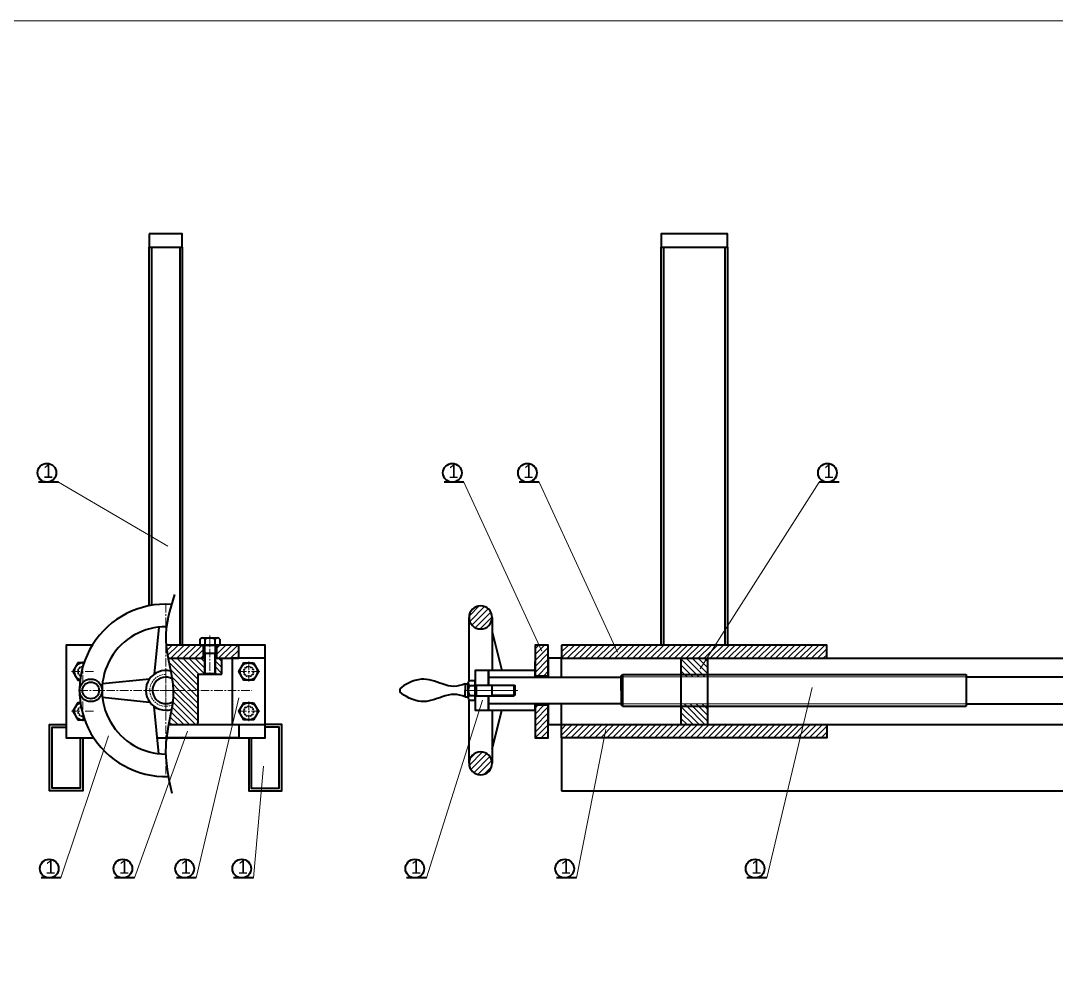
# Model space of a CAD drawing. Header units: millimetres. Extents: x -11382 to 23553, y -372 to 10786.
# Drawn here: x -3285 to -2504, y 5062 to 5775 of the extents above; entities that cross this region are included whole.
import ezdxf

# ---------------------------------------------------------------- set-up
doc = ezdxf.new("R2010")
doc.units = ezdxf.units.MM
doc.header["$LTSCALE"] = 0.2
doc.linetypes.add('CENTER', pattern=[50.8, 31.75, -6.35, 6.35, -6.35])
doc.linetypes.add('HIDDEN', pattern=[9.525, 6.35, -3.175])
for name, color, linetype, lineweight in [('đướng nét đứt', 4, 'HIDDEN', 20), ('đường bao thấy', 7, 'Continuous', 40), ('đường kích thước', 90, 'Continuous', 15), ('đường mặt cắt', 160, 'Continuous', 15), ('đường nét mảnh', 220, 'Continuous', 15), ('đường nét tâm', 137, 'CENTER', 15)]:
    doc.layers.add(name, color=color, linetype=linetype, lineweight=lineweight)
doc.styles.add('nhat3.5', font='arial.ttf', dxfattribs={"height": 3.5})
pattern_1 = [(45, (-1745.773, 1029.0223), (-2.245064, 2.245064), [])]
pattern_2 = [(135, (-1745.773, 1029.0223), (-2.245064, -2.245064), [])]
pattern_3 = [(135, (-980.2092, 1029.0223), (-2.245064, -2.245064), [])]

msp = doc.modelspace()

# ---------------------------------------------------------------- hatches: boundary and pattern name
at = {"layer": 'đường mặt cắt'}
h = msp.add_hatch(dxfattribs=at)
h.set_pattern_fill('ANSI31', color=256, style=0)
h.set_pattern_definition([(45, (-1745.773, 1009.0223), (-2.245064, 2.245064), [])])
h.paths.add_polyline_path([(-2929.32, 5325.442, 1), (-2946.731, 5325.442, 1)])
h = msp.add_hatch(dxfattribs=at)
h.set_pattern_fill('ANSI31', color=256, style=0)
h.set_pattern_definition([(45, (-980.2092, 1029.0223), (-2.245064, 2.245064), [])])
h.paths.add_polyline_path([(-3147.038, 5294.642), (-3147.038, 5304.642), (-3175.07, 5304.642), (-3175.066, 5304.603), (-3175.063, 5304.564), (-3175.059, 5304.525), (-3175.055, 5304.486), (-3175.051, 5304.447), (-3175.048, 5304.408), (-3175.044, 5304.369), (-3175.04, 5304.33), (-3175.036, 5304.291), (-3175.032, 5304.252), (-3175.028, 5304.213), (-3175.024, 5304.174), (-3175.02, 5304.135), (-3175.016, 5304.096), (-3175.012, 5304.057), (-3175.008, 5304.018), (-3175.004, 5303.979), (-3175, 5303.94), (-3174.996, 5303.901), (-3174.992, 5303.862), (-3174.988, 5303.823), (-3174.984, 5303.784), (-3174.98, 5303.745), (-3174.975, 5303.706), (-3174.971, 5303.667), (-3174.967, 5303.628), (-3174.963, 5303.589), (-3174.958, 5303.55), (-3174.954, 5303.511), (-3174.95, 5303.472), (-3174.945, 5303.433), (-3174.941, 5303.394), (-3174.936, 5303.355), (-3174.932, 5303.316), (-3174.928, 5303.277), (-3174.923, 5303.238), (-3174.919, 5303.198), (-3174.914, 5303.159), (-3174.91, 5303.12), (-3174.905, 5303.081), (-3174.901, 5303.042), (-3174.896, 5303.003), (-3174.891, 5302.964), (-3174.887, 5302.925), (-3174.882, 5302.886), (-3174.877, 5302.847), (-3174.873, 5302.808), (-3174.868, 5302.769), (-3174.863, 5302.73), (-3174.859, 5302.691), (-3174.854, 5302.652), (-3174.849, 5302.613), (-3174.844, 5302.574), (-3174.839, 5302.535), (-3174.835, 5302.496), (-3174.83, 5302.457), (-3174.825, 5302.418), (-3174.82, 5302.379), (-3174.815, 5302.34), (-3174.81, 5302.301), (-3174.805, 5302.262), (-3174.8, 5302.223), (-3174.795, 5302.184), (-3174.79, 5302.145), (-3174.785, 5302.105), (-3174.78, 5302.066), (-3174.775, 5302.027), (-3174.77, 5301.988), (-3174.765, 5301.949), (-3174.76, 5301.91), (-3174.754, 5301.871), (-3174.749, 5301.832), (-3174.744, 5301.793), (-3174.739, 5301.754), (-3174.734, 5301.715), (-3174.728, 5301.676), (-3174.723, 5301.637), (-3174.718, 5301.598), (-3174.712, 5301.559), (-3174.707, 5301.52), (-3174.702, 5301.481), (-3174.696, 5301.442), (-3174.691, 5301.403), (-3174.686, 5301.364), (-3174.68, 5301.325), (-3174.675, 5301.286), (-3174.669, 5301.247), (-3174.664, 5301.207), (-3174.658, 5301.168), (-3174.653, 5301.129), (-3174.647, 5301.09), (-3174.642, 5301.051), (-3174.636, 5301.012), (-3174.631, 5300.973), (-3174.625, 5300.934), (-3174.62, 5300.895), (-3174.614, 5300.856), (-3174.608, 5300.817), (-3174.603, 5300.778), (-3174.597, 5300.739), (-3174.591, 5300.7), (-3174.586, 5300.661), (-3174.58, 5300.622), (-3174.574, 5300.583), (-3174.568, 5300.544), (-3174.563, 5300.505), (-3174.557, 5300.465), (-3174.551, 5300.426), (-3174.545, 5300.387), (-3174.539, 5300.348), (-3174.533, 5300.309), (-3174.528, 5300.27), (-3174.522, 5300.231), (-3174.516, 5300.192), (-3174.51, 5300.153), (-3174.504, 5300.114), (-3174.498, 5300.075), (-3174.492, 5300.036), (-3174.486, 5299.997), (-3174.48, 5299.958), (-3174.474, 5299.919), (-3174.468, 5299.88), (-3174.462, 5299.84), (-3174.456, 5299.801), (-3174.45, 5299.762), (-3174.444, 5299.723), (-3174.438, 5299.684), (-3174.431, 5299.645), (-3174.425, 5299.606), (-3174.419, 5299.567), (-3174.413, 5299.528), (-3174.407, 5299.489), (-3174.4, 5299.45), (-3174.394, 5299.411), (-3174.388, 5299.372), (-3174.382, 5299.333), (-3174.376, 5299.294), (-3174.369, 5299.255), (-3174.363, 5299.215), (-3174.357, 5299.176), (-3174.35, 5299.137), (-3174.344, 5299.098), (-3174.338, 5299.059), (-3174.331, 5299.02), (-3174.325, 5298.981), (-3174.318, 5298.942), (-3174.312, 5298.903), (-3174.306, 5298.864), (-3174.299, 5298.825), (-3174.293, 5298.786), (-3174.286, 5298.747), (-3174.28, 5298.708), (-3174.273, 5298.668), (-3174.267, 5298.629), (-3174.26, 5298.59), (-3174.254, 5298.551), (-3174.247, 5298.512), (-3174.241, 5298.473), (-3174.234, 5298.434), (-3174.227, 5298.395), (-3174.221, 5298.356), (-3174.214, 5298.317), (-3174.208, 5298.278), (-3174.201, 5298.239), (-3174.194, 5298.2), (-3174.188, 5298.161), (-3174.181, 5298.121), (-3174.174, 5298.082), (-3174.167, 5298.043), (-3174.161, 5298.004), (-3174.154, 5297.965), (-3174.147, 5297.926), (-3174.141, 5297.887), (-3174.134, 5297.848), (-3174.127, 5297.809), (-3174.12, 5297.77), (-3174.113, 5297.731), (-3174.107, 5297.692), (-3174.1, 5297.652), (-3174.093, 5297.613), (-3174.086, 5297.574), (-3174.079, 5297.535), (-3174.072, 5297.496), (-3174.065, 5297.457), (-3174.058, 5297.418), (-3174.051, 5297.379), (-3174.045, 5297.34), (-3174.038, 5297.301), (-3174.031, 5297.262), (-3174.024, 5297.223), (-3174.017, 5297.183), (-3174.01, 5297.144), (-3174.003, 5297.105), (-3173.996, 5297.066), (-3173.989, 5297.027), (-3173.982, 5296.988), (-3173.975, 5296.949), (-3173.967, 5296.91), (-3173.96, 5296.871), (-3173.953, 5296.832), (-3173.946, 5296.793), (-3173.939, 5296.754), (-3173.932, 5296.714), (-3173.925, 5296.675), (-3173.918, 5296.636), (-3173.911, 5296.597), (-3173.903, 5296.558), (-3173.896, 5296.519), (-3173.889, 5296.48), (-3173.882, 5296.441), (-3173.875, 5296.402), (-3173.867, 5296.363), (-3173.86, 5296.324), (-3173.853, 5296.284), (-3173.846, 5296.245), (-3173.839, 5296.206), (-3173.831, 5296.167), (-3173.824, 5296.128), (-3173.817, 5296.089), (-3173.809, 5296.05), (-3173.802, 5296.011), (-3173.795, 5295.972), (-3173.787, 5295.933), (-3173.78, 5295.894), (-3173.773, 5295.854), (-3173.765, 5295.815), (-3173.758, 5295.776), (-3173.751, 5295.737), (-3173.743, 5295.698), (-3173.736, 5295.659), (-3173.729, 5295.62), (-3173.721, 5295.581), (-3173.714, 5295.542), (-3173.706, 5295.503), (-3173.699, 5295.463), (-3173.691, 5295.424), (-3173.684, 5295.385), (-3173.676, 5295.346), (-3173.669, 5295.307), (-3173.662, 5295.268), (-3173.654, 5295.229), (-3173.647, 5295.19), (-3173.639, 5295.151), (-3173.632, 5295.112), (-3173.624, 5295.072), (-3173.616, 5295.033), (-3173.609, 5294.994), (-3173.601, 5294.955), (-3173.594, 5294.916), (-3173.586, 5294.877), (-3173.579, 5294.838), (-3173.571, 5294.799), (-3173.564, 5294.76), (-3173.556, 5294.721), (-3173.548, 5294.681), (-3173.541, 5294.642)])
h.paths.add_polyline_path([(-3137.038, 5304.642), (-3137.038, 5294.642), (-3120.313, 5294.642), (-3120.313, 5304.642)])
h = msp.add_hatch(dxfattribs=at)
h.set_pattern_fill('ANSI31', color=256, style=0)
h.set_pattern_definition(pattern_1)
h.paths.add_polyline_path([(-2887.003, 5294.642), (-2887.003, 5304.642), (-2897.003, 5304.642), (-2897.003, 5281.442), (-2887.003, 5281.442)])
h = msp.add_hatch(dxfattribs=at)
h.set_pattern_fill('ANSI31', color=256, style=0)
h.set_pattern_definition(pattern_1)
h.paths.add_polyline_path([(-2877.003, 5304.642), (-2877.003, 5294.642), (-2677.003, 5294.642), (-2677.003, 5304.642)])
h = msp.add_hatch(dxfattribs=at)
h.set_pattern_fill('ANSI31', color=256, angle=90, style=0)
h.set_pattern_definition(pattern_3)
h.paths.add_polyline_path([(-3145.438, 5282.542), (-3145.438, 5292.642), (-3146.038, 5292.642), (-3146.038, 5294.642), (-3173.541, 5294.642), (-3173.533, 5294.605), (-3173.526, 5294.567), (-3173.519, 5294.529), (-3173.511, 5294.491), (-3173.504, 5294.454), (-3173.496, 5294.416), (-3173.489, 5294.378), (-3173.482, 5294.34), (-3173.474, 5294.302), (-3173.467, 5294.265), (-3173.459, 5294.227), (-3173.452, 5294.189), (-3173.445, 5294.151), (-3173.437, 5294.114), (-3173.43, 5294.076), (-3173.422, 5294.038), (-3173.415, 5294), (-3173.407, 5293.963), (-3173.4, 5293.925), (-3173.392, 5293.887), (-3173.385, 5293.849), (-3173.377, 5293.812), (-3173.37, 5293.774), (-3173.362, 5293.736), (-3173.355, 5293.698), (-3173.347, 5293.661), (-3173.34, 5293.623), (-3173.332, 5293.585), (-3173.325, 5293.547), (-3173.317, 5293.509), (-3173.31, 5293.472), (-3173.302, 5293.434), (-3173.294, 5293.396), (-3173.287, 5293.358), (-3173.279, 5293.321), (-3173.272, 5293.283), (-3173.264, 5293.245), (-3173.257, 5293.207), (-3173.249, 5293.17), (-3173.241, 5293.132), (-3173.234, 5293.094), (-3173.226, 5293.056), (-3173.219, 5293.018), (-3173.211, 5292.981), (-3173.203, 5292.943), (-3173.196, 5292.905), (-3173.188, 5292.867), (-3173.18, 5292.83), (-3173.173, 5292.792), (-3173.165, 5292.754), (-3173.158, 5292.716), (-3173.15, 5292.679), (-3173.142, 5292.641), (-3173.135, 5292.603), (-3173.127, 5292.565), (-3173.119, 5292.527), (-3173.112, 5292.49), (-3173.104, 5292.452), (-3173.096, 5292.414), (-3173.088, 5292.376), (-3173.081, 5292.339), (-3173.073, 5292.301), (-3173.065, 5292.263), (-3173.058, 5292.225), (-3173.05, 5292.187), (-3173.042, 5292.15), (-3173.035, 5292.112), (-3173.027, 5292.074), (-3173.019, 5292.036), (-3173.011, 5291.999), (-3173.004, 5291.961), (-3172.996, 5291.923), (-3172.988, 5291.885), (-3172.98, 5291.848), (-3172.973, 5291.81), (-3172.965, 5291.772), (-3172.957, 5291.734), (-3172.95, 5291.696), (-3172.942, 5291.659), (-3172.934, 5291.621), (-3172.926, 5291.583), (-3172.918, 5291.545), (-3172.911, 5291.508), (-3172.903, 5291.47), (-3172.895, 5291.432), (-3172.887, 5291.394), (-3172.88, 5291.356), (-3172.872, 5291.319), (-3172.864, 5291.281), (-3172.856, 5291.243), (-3172.849, 5291.205), (-3172.841, 5291.167), (-3172.833, 5291.13), (-3172.825, 5291.092), (-3172.817, 5291.054), (-3172.81, 5291.016), (-3172.802, 5290.979), (-3172.794, 5290.941), (-3172.786, 5290.903), (-3172.778, 5290.865), (-3172.771, 5290.827), (-3172.763, 5290.79), (-3172.755, 5290.752), (-3172.747, 5290.714), (-3172.739, 5290.676), (-3172.731, 5290.639), (-3172.724, 5290.601), (-3172.716, 5290.563), (-3172.708, 5290.525), (-3172.7, 5290.487), (-3172.692, 5290.45), (-3172.685, 5290.412), (-3172.677, 5290.374), (-3172.669, 5290.336), (-3172.661, 5290.298), (-3172.653, 5290.261), (-3172.645, 5290.223), (-3172.638, 5290.185), (-3172.63, 5290.147), (-3172.622, 5290.11), (-3172.614, 5290.072), (-3172.606, 5290.034), (-3172.598, 5289.996), (-3172.591, 5289.958), (-3172.583, 5289.921), (-3172.575, 5289.883), (-3172.567, 5289.845), (-3172.559, 5289.807), (-3172.551, 5289.769), (-3172.544, 5289.732), (-3172.536, 5289.694), (-3172.528, 5289.656), (-3172.52, 5289.618), (-3172.512, 5289.581), (-3172.504, 5289.543), (-3172.497, 5289.505), (-3172.489, 5289.467), (-3172.481, 5289.429), (-3172.473, 5289.392), (-3172.465, 5289.354), (-3172.457, 5289.316), (-3172.45, 5289.278), (-3172.442, 5289.24), (-3172.434, 5289.203), (-3172.426, 5289.165), (-3172.418, 5289.127), (-3172.411, 5289.089), (-3172.403, 5289.051), (-3172.395, 5289.014), (-3172.387, 5288.976), (-3172.379, 5288.938), (-3172.371, 5288.9), (-3172.364, 5288.862), (-3172.356, 5288.825), (-3172.348, 5288.787), (-3172.34, 5288.749), (-3172.332, 5288.711), (-3172.324, 5288.673), (-3172.317, 5288.636), (-3172.309, 5288.598), (-3172.301, 5288.56), (-3172.293, 5288.522), (-3172.285, 5288.485), (-3172.278, 5288.447), (-3172.27, 5288.409), (-3172.262, 5288.371), (-3172.254, 5288.333), (-3172.246, 5288.296), (-3172.239, 5288.258), (-3172.231, 5288.22), (-3172.223, 5288.182), (-3172.215, 5288.144), (-3172.207, 5288.107), (-3172.2, 5288.069), (-3172.192, 5288.031), (-3172.184, 5287.993), (-3172.176, 5287.955), (-3172.168, 5287.918), (-3172.161, 5287.88), (-3172.153, 5287.842), (-3172.145, 5287.804), (-3172.137, 5287.766), (-3172.13, 5287.729), (-3172.122, 5287.691), (-3172.114, 5287.653), (-3172.106, 5287.615), (-3172.098, 5287.577), (-3172.091, 5287.54), (-3172.083, 5287.502), (-3172.075, 5287.464), (-3172.067, 5287.426), (-3172.06, 5287.388), (-3172.052, 5287.351), (-3172.044, 5287.313), (-3172.037, 5287.275), (-3172.029, 5287.237), (-3172.021, 5287.199), (-3172.013, 5287.162), (-3172.006, 5287.124), (-3171.998, 5287.086), (-3171.99, 5287.048), (-3171.982, 5287.01), (-3171.975, 5286.973), (-3171.967, 5286.935), (-3171.959, 5286.897), (-3171.952, 5286.859), (-3171.944, 5286.821), (-3171.936, 5286.784), (-3171.929, 5286.746), (-3171.921, 5286.708), (-3171.913, 5286.67), (-3171.906, 5286.632), (-3171.898, 5286.594), (-3171.89, 5286.557), (-3171.883, 5286.519), (-3171.875, 5286.481), (-3171.867, 5286.443), (-3171.86, 5286.405), (-3171.852, 5286.368), (-3171.844, 5286.33), (-3171.837, 5286.292), (-3171.829, 5286.254), (-3171.821, 5286.216), (-3171.814, 5286.179), (-3171.806, 5286.141), (-3171.799, 5286.103), (-3171.791, 5286.065), (-3171.783, 5286.027), (-3171.776, 5285.99), (-3171.768, 5285.952), (-3171.761, 5285.914), (-3171.753, 5285.876), (-3171.746, 5285.838), (-3171.738, 5285.801), (-3171.73, 5285.763), (-3171.723, 5285.725), (-3171.715, 5285.687), (-3171.708, 5285.649), (-3171.7, 5285.611), (-3171.693, 5285.574), (-3171.685, 5285.536), (-3171.678, 5285.498), (-3171.67, 5285.46), (-3171.663, 5285.422), (-3171.655, 5285.385), (-3171.648, 5285.347), (-3171.64, 5285.309), (-3171.633, 5285.271), (-3171.625, 5285.233), (-3171.618, 5285.196), (-3171.61, 5285.158), (-3171.603, 5285.12), (-3171.595, 5285.082), (-3171.588, 5285.044), (-3171.58, 5285.007), (-3171.573, 5284.969), (-3171.569, 5284.947), (-3171.565, 5284.926), (-3171.56, 5284.904), (-3171.556, 5284.883), (-3171.552, 5284.862), (-3171.548, 5284.84), (-3171.544, 5284.819), (-3171.539, 5284.797), (-3171.535, 5284.776), (-3171.531, 5284.755), (-3171.527, 5284.733), (-3171.523, 5284.712), (-3171.518, 5284.69), (-3171.514, 5284.669), (-3171.51, 5284.647), (-3171.506, 5284.626), (-3171.502, 5284.605), (-3171.498, 5284.583), (-3171.493, 5284.562), (-3171.489, 5284.54), (-3171.485, 5284.519), (-3171.481, 5284.498), (-3171.477, 5284.476), (-3171.473, 5284.455), (-3171.468, 5284.433), (-3171.464, 5284.412), (-3171.46, 5284.39), (-3171.456, 5284.369), (-3171.452, 5284.348), (-3171.448, 5284.326), (-3171.444, 5284.305), (-3171.439, 5284.283), (-3171.435, 5284.262), (-3171.431, 5284.24), (-3171.427, 5284.219), (-3171.423, 5284.198), (-3171.419, 5284.176), (-3171.415, 5284.155), (-3171.411, 5284.133), (-3171.406, 5284.112), (-3171.402, 5284.091), (-3171.398, 5284.069), (-3171.394, 5284.048), (-3171.39, 5284.026), (-3171.386, 5284.005), (-3171.382, 5283.983), (-3171.378, 5283.962), (-3171.374, 5283.941), (-3171.369, 5283.919), (-3171.365, 5283.898), (-3171.361, 5283.876), (-3171.357, 5283.855), (-3171.353, 5283.834), (-3171.349, 5283.812), (-3171.345, 5283.791), (-3171.341, 5283.769), (-3171.337, 5283.748), (-3171.333, 5283.726), (-3171.329, 5283.705), (-3171.325, 5283.684), (-3171.321, 5283.662), (-3171.317, 5283.641), (-3171.312, 5283.619), (-3171.308, 5283.598), (-3171.304, 5283.576), (-3171.3, 5283.555), (-3171.296, 5283.534), (-3171.292, 5283.512), (-3171.288, 5283.491), (-3171.284, 5283.469), (-3171.28, 5283.448), (-3171.276, 5283.427), (-3171.272, 5283.405), (-3171.268, 5283.384), (-3171.264, 5283.362), (-3171.26, 5283.341), (-3171.256, 5283.319), (-3171.252, 5283.298), (-3171.248, 5283.277), (-3171.244, 5283.255), (-3171.24, 5283.234), (-3171.236, 5283.212), (-3171.232, 5283.191), (-3171.228, 5283.169), (-3171.224, 5283.148), (-3171.22, 5283.127), (-3171.216, 5283.105), (-3171.212, 5283.084), (-3171.208, 5283.062), (-3171.204, 5283.041), (-3171.2, 5283.019), (-3171.196, 5282.998), (-3171.192, 5282.977), (-3171.188, 5282.955), (-3171.184, 5282.934), (-3171.18, 5282.912), (-3171.176, 5282.891), (-3171.172, 5282.87), (-3171.168, 5282.848), (-3171.164, 5282.827), (-3171.16, 5282.805), (-3171.156, 5282.784), (-3171.152, 5282.762), (-3171.149, 5282.741), (-3171.145, 5282.72), (-3171.141, 5282.698), (-3171.137, 5282.677), (-3171.133, 5282.655), (-3171.129, 5282.634), (-3171.125, 5282.612), (-3171.121, 5282.591), (-3171.117, 5282.57), (-3171.113, 5282.548), (-3171.109, 5282.527), (-3171.105, 5282.505), (-3171.102, 5282.484), (-3171.098, 5282.463), (-3171.094, 5282.441), (-3171.09, 5282.42), (-3171.086, 5282.398), (-3171.082, 5282.377), (-3171.078, 5282.355), (-3171.074, 5282.334), (-3171.07, 5282.313), (-3171.067, 5282.291), (-3171.063, 5282.27), (-3171.059, 5282.248), (-3171.055, 5282.227), (-3171.051, 5282.205), (-3171.047, 5282.184), (-3171.043, 5282.163), (-3171.04, 5282.141), (-3171.036, 5282.12), (-3171.032, 5282.098), (-3171.028, 5282.077), (-3171.024, 5282.055), (-3171.02, 5282.034), (-3171.017, 5282.013), (-3171.013, 5281.991), (-3171.009, 5281.97), (-3171.005, 5281.948), (-3171.001, 5281.927), (-3170.998, 5281.905), (-3170.994, 5281.884), (-3170.99, 5281.863), (-3170.986, 5281.841), (-3170.982, 5281.82), (-3170.979, 5281.798), (-3170.975, 5281.777), (-3170.971, 5281.756), (-3170.967, 5281.734), (-3170.963, 5281.713), (-3170.96, 5281.691), (-3170.956, 5281.67), (-3170.952, 5281.648), (-3170.948, 5281.627), (-3170.945, 5281.606), (-3170.941, 5281.584), (-3170.937, 5281.563), (-3170.933, 5281.541), (-3170.93, 5281.52), (-3170.926, 5281.498), (-3170.922, 5281.477), (-3170.918, 5281.456), (-3170.915, 5281.434), (-3170.911, 5281.413), (-3170.907, 5281.391), (-3170.903, 5281.37), (-3170.9, 5281.348), (-3170.896, 5281.327), (-3170.892, 5281.306), (-3170.889, 5281.284), (-3170.885, 5281.263), (-3170.881, 5281.241), (-3170.878, 5281.22), (-3170.874, 5281.198), (-3170.87, 5281.177), (-3170.867, 5281.156), (-3170.863, 5281.134), (-3170.859, 5281.113), (-3170.855, 5281.091), (-3170.852, 5281.07), (-3170.848, 5281.049), (-3170.845, 5281.027), (-3170.841, 5281.006), (-3170.837, 5280.984), (-3170.834, 5280.963), (-3170.83, 5280.941), (-3170.826, 5280.92), (-3170.823, 5280.899), (-3170.819, 5280.877), (-3170.815, 5280.856), (-3170.812, 5280.834), (-3170.808, 5280.813), (-3170.805, 5280.791), (-3170.801, 5280.77), (-3170.797, 5280.749), (-3170.794, 5280.727), (-3170.79, 5280.706), (-3170.787, 5280.684), (-3170.783, 5280.663), (-3170.779, 5280.641), (-3170.776, 5280.62), (-3170.772, 5280.599), (-3170.769, 5280.577), (-3170.765, 5280.556), (-3170.762, 5280.534), (-3170.758, 5280.513), (-3170.754, 5280.491), (-3170.751, 5280.47), (-3170.747, 5280.449), (-3170.744, 5280.427), (-3170.74, 5280.406), (-3170.737, 5280.384), (-3170.733, 5280.363), (-3170.73, 5280.341), (-3170.726, 5280.32), (-3170.723, 5280.299), (-3170.719, 5280.277), (-3170.716, 5280.256), (-3170.712, 5280.234), (-3170.709, 5280.213), (-3170.705, 5280.191), (-3170.702, 5280.17), (-3170.698, 5280.149), (-3170.695, 5280.127), (-3170.691, 5280.106), (-3170.688, 5280.084), (-3170.684, 5280.063), (-3170.681, 5280.041), (-3170.677, 5280.02), (-3170.674, 5279.999), (-3170.67, 5279.977), (-3170.667, 5279.956), (-3170.663, 5279.934), (-3170.66, 5279.913), (-3170.657, 5279.891), (-3170.653, 5279.87), (-3170.65, 5279.849), (-3170.646, 5279.827), (-3170.643, 5279.806), (-3170.639, 5279.784), (-3170.636, 5279.763), (-3170.633, 5279.741), (-3170.629, 5279.72), (-3170.626, 5279.699), (-3170.622, 5279.677), (-3170.619, 5279.656), (-3170.616, 5279.634), (-3170.612, 5279.613), (-3170.609, 5279.591), (-3170.606, 5279.57), (-3170.602, 5279.549), (-3170.599, 5279.527), (-3170.596, 5279.506), (-3170.592, 5279.484), (-3170.592, 5279.483), (-3170.592, 5279.482), (-3170.592, 5279.481), (-3170.592, 5279.481), (-3170.591, 5279.48), (-3170.591, 5279.479), (-3170.591, 5279.478), (-3170.591, 5279.477), (-3170.591, 5279.476), (-3170.591, 5279.475), (-3170.591, 5279.474), (-3170.59, 5279.473), (-3170.59, 5279.472), (-3170.59, 5279.471), (-3170.59, 5279.47), (-3170.59, 5279.469), (-3170.59, 5279.468), (-3170.589, 5279.467), (-3170.589, 5279.466), (-3170.589, 5279.465), (-3170.589, 5279.464), (-3170.589, 5279.463), (-3170.589, 5279.462), (-3170.589, 5279.461), (-3170.588, 5279.46), (-3170.588, 5279.459), (-3170.588, 5279.458), (-3170.588, 5279.457), (-3170.588, 5279.456), (-3170.588, 5279.455), (-3170.588, 5279.454), (-3170.587, 5279.454), (-3170.587, 5279.453), (-3170.587, 5279.452), (-3170.587, 5279.451), (-3170.587, 5279.45), (-3170.587, 5279.449), (-3170.586, 5279.448), (-3170.586, 5279.447), (-3170.586, 5279.446), (-3170.586, 5279.445), (-3170.586, 5279.444), (-3170.586, 5279.443), (-3170.586, 5279.442), (-3170.585, 5279.441), (-3170.585, 5279.44), (-3170.585, 5279.439), (-3170.585, 5279.438), (-3170.585, 5279.437), (-3170.585, 5279.436), (-3170.585, 5279.435), (-3170.584, 5279.434), (-3170.584, 5279.433), (-3170.584, 5279.432), (-3170.584, 5279.431), (-3170.584, 5279.43), (-3170.584, 5279.429), (-3170.583, 5279.428), (-3170.583, 5279.427), (-3170.583, 5279.427), (-3170.583, 5279.426), (-3170.583, 5279.425), (-3170.583, 5279.424), (-3170.583, 5279.423), (-3170.582, 5279.422), (-3170.582, 5279.421), (-3170.582, 5279.42), (-3170.582, 5279.419), (-3170.582, 5279.418), (-3170.582, 5279.417), (-3170.582, 5279.416), (-3170.581, 5279.415), (-3170.581, 5279.414), (-3170.581, 5279.413), (-3170.581, 5279.412), (-3170.581, 5279.411), (-3170.581, 5279.41), (-3170.58, 5279.409), (-3170.58, 5279.408), (-3170.58, 5279.407), (-3170.58, 5279.406), (-3170.58, 5279.405), (-3170.58, 5279.404), (-3170.58, 5279.403), (-3170.579, 5279.402), (-3170.579, 5279.401), (-3170.579, 5279.4), (-3170.579, 5279.4), (-3170.579, 5279.399), (-3170.579, 5279.398), (-3170.579, 5279.397), (-3170.578, 5279.396), (-3170.578, 5279.395), (-3170.578, 5279.394), (-3170.578, 5279.393), (-3170.578, 5279.392), (-3170.578, 5279.391), (-3170.577, 5279.39), (-3170.577, 5279.389), (-3170.577, 5279.388), (-3170.577, 5279.387), (-3170.577, 5279.386), (-3170.577, 5279.385), (-3170.577, 5279.384), (-3170.576, 5279.383), (-3170.576, 5279.382), (-3170.576, 5279.381), (-3170.576, 5279.38), (-3170.576, 5279.379), (-3170.576, 5279.378), (-3170.576, 5279.377), (-3170.575, 5279.376), (-3170.575, 5279.375), (-3170.575, 5279.374), (-3170.575, 5279.373), (-3170.575, 5279.373), (-3170.575, 5279.372), (-3170.574, 5279.371), (-3170.574, 5279.37), (-3170.574, 5279.369), (-3170.574, 5279.368), (-3170.574, 5279.367), (-3170.574, 5279.366), (-3170.574, 5279.365), (-3170.573, 5279.364), (-3170.573, 5279.363), (-3170.573, 5279.362), (-3170.573, 5279.361), (-3170.573, 5279.36), (-3170.573, 5279.359), (-3170.573, 5279.358), (-3170.572, 5279.357), (-3170.572, 5279.356), (-3170.572, 5279.355), (-3170.572, 5279.354), (-3170.572, 5279.353), (-3170.572, 5279.352), (-3170.571, 5279.351), (-3170.571, 5279.35), (-3170.571, 5279.349), (-3170.571, 5279.348), (-3170.571, 5279.347), (-3170.571, 5279.346), (-3170.571, 5279.346), (-3170.57, 5279.345), (-3170.57, 5279.344), (-3170.57, 5279.343), (-3170.57, 5279.342), (-3170.57, 5279.341), (-3170.57, 5279.34), (-3170.57, 5279.339), (-3170.569, 5279.338), (-3170.569, 5279.337), (-3170.569, 5279.336), (-3170.569, 5279.335), (-3170.569, 5279.334), (-3170.569, 5279.333), (-3170.568, 5279.332), (-3170.568, 5279.331), (-3170.568, 5279.33), (-3170.568, 5279.329), (-3170.568, 5279.328), (-3170.568, 5279.327), (-3170.568, 5279.326), (-3170.567, 5279.325), (-3170.567, 5279.324), (-3170.567, 5279.323), (-3170.567, 5279.322), (-3170.567, 5279.321), (-3170.567, 5279.32), (-3170.567, 5279.319), (-3170.566, 5279.319), (-3170.566, 5279.318), (-3170.566, 5279.317), (-3170.566, 5279.316), (-3170.566, 5279.315), (-3170.566, 5279.314), (-3170.566, 5279.313), (-3170.565, 5279.312), (-3170.565, 5279.311), (-3170.565, 5279.31), (-3170.565, 5279.309), (-3170.565, 5279.308), (-3170.565, 5279.307), (-3170.564, 5279.306), (-3170.564, 5279.305), (-3170.564, 5279.304), (-3170.564, 5279.303), (-3170.564, 5279.302), (-3170.564, 5279.301), (-3170.564, 5279.3), (-3170.563, 5279.299), (-3170.563, 5279.298), (-3170.563, 5279.297), (-3170.563, 5279.296), (-3170.563, 5279.295), (-3170.563, 5279.294), (-3170.563, 5279.293), (-3170.562, 5279.293), (-3170.562, 5279.292), (-3170.562, 5279.291), (-3170.562, 5279.29), (-3170.562, 5279.289), (-3170.562, 5279.288), (-3170.562, 5279.287), (-3170.561, 5279.286), (-3170.561, 5279.285), (-3170.561, 5279.284), (-3170.561, 5279.283), (-3170.561, 5279.282), (-3170.561, 5279.281), (-3170.56, 5279.28), (-3170.56, 5279.279), (-3170.56, 5279.278), (-3170.56, 5279.277), (-3170.56, 5279.276), (-3170.56, 5279.275), (-3170.56, 5279.274), (-3170.559, 5279.273), (-3170.559, 5279.272), (-3170.559, 5279.271), (-3170.559, 5279.27), (-3170.559, 5279.269), (-3170.559, 5279.268), (-3170.559, 5279.267), (-3170.558, 5279.266), (-3170.558, 5279.266), (-3170.558, 5279.265), (-3170.558, 5279.264), (-3170.558, 5279.263), (-3170.558, 5279.262), (-3170.557, 5279.261), (-3170.557, 5279.26), (-3170.557, 5279.259), (-3170.557, 5279.258), (-3170.557, 5279.257), (-3170.557, 5279.256), (-3170.557, 5279.255), (-3170.556, 5279.254), (-3170.556, 5279.253), (-3170.556, 5279.252), (-3170.556, 5279.251), (-3170.556, 5279.25), (-3170.556, 5279.249), (-3170.556, 5279.248), (-3170.555, 5279.247), (-3170.555, 5279.246), (-3170.555, 5279.245), (-3170.555, 5279.244), (-3170.555, 5279.243), (-3170.555, 5279.242), (-3170.555, 5279.241), (-3170.554, 5279.24), (-3170.554, 5279.239), (-3170.554, 5279.239), (-3170.554, 5279.238), (-3170.549, 5279.203), (-3170.543, 5279.169), (-3170.538, 5279.134), (-3170.533, 5279.1), (-3170.528, 5279.066), (-3170.522, 5279.031), (-3170.517, 5278.997), (-3170.512, 5278.963), (-3170.507, 5278.928), (-3170.502, 5278.894), (-3170.497, 5278.86), (-3170.491, 5278.825), (-3170.486, 5278.791), (-3170.481, 5278.757), (-3170.476, 5278.722), (-3170.471, 5278.688), (-3170.466, 5278.654), (-3170.461, 5278.619), (-3170.456, 5278.585), (-3170.451, 5278.551), (-3170.446, 5278.516), (-3170.441, 5278.482), (-3170.436, 5278.447), (-3170.431, 5278.413), (-3170.426, 5278.379), (-3170.421, 5278.344), (-3170.416, 5278.31), (-3170.411, 5278.276), (-3170.406, 5278.241), (-3170.401, 5278.207), (-3170.396, 5278.173), (-3170.391, 5278.138), (-3170.387, 5278.104), (-3170.382, 5278.07), (-3170.377, 5278.035), (-3170.372, 5278.001), (-3170.367, 5277.967), (-3170.362, 5277.932), (-3170.358, 5277.898), (-3170.353, 5277.863), (-3170.348, 5277.829), (-3170.343, 5277.795), (-3170.339, 5277.76), (-3170.334, 5277.726), (-3170.329, 5277.692), (-3170.325, 5277.657), (-3170.32, 5277.623), (-3170.315, 5277.589), (-3170.311, 5277.554), (-3170.306, 5277.52), (-3170.301, 5277.486), (-3170.297, 5277.451), (-3170.292, 5277.417), (-3170.288, 5277.382), (-3170.283, 5277.348), (-3170.279, 5277.314), (-3170.274, 5277.279), (-3170.27, 5277.245), (-3170.265, 5277.211), (-3170.261, 5277.176), (-3170.256, 5277.142), (-3170.252, 5277.108), (-3170.247, 5277.073), (-3170.243, 5277.039), (-3170.238, 5277.005), (-3170.234, 5276.97), (-3170.23, 5276.936), (-3170.225, 5276.902), (-3170.221, 5276.867), (-3170.217, 5276.833), (-3170.212, 5276.798), (-3170.208, 5276.764), (-3170.204, 5276.73), (-3170.199, 5276.695), (-3170.195, 5276.661), (-3170.191, 5276.627), (-3170.187, 5276.592), (-3170.182, 5276.558), (-3170.178, 5276.524), (-3170.174, 5276.489), (-3170.17, 5276.455), (-3170.166, 5276.421), (-3170.162, 5276.386), (-3170.157, 5276.352), (-3170.153, 5276.317), (-3170.149, 5276.283), (-3170.145, 5276.249), (-3170.141, 5276.214), (-3170.137, 5276.18), (-3170.133, 5276.146), (-3170.129, 5276.111), (-3170.125, 5276.077), (-3170.121, 5276.043), (-3170.117, 5276.008), (-3170.113, 5275.974), (-3170.109, 5275.94), (-3170.105, 5275.905), (-3170.101, 5275.871), (-3170.097, 5275.837), (-3170.094, 5275.802), (-3170.09, 5275.768), (-3170.086, 5275.733), (-3170.082, 5275.699), (-3170.078, 5275.665), (-3170.074, 5275.63), (-3170.071, 5275.596), (-3170.067, 5275.562), (-3170.063, 5275.527), (-3170.06, 5275.493), (-3170.056, 5275.459), (-3170.052, 5275.424), (-3170.048, 5275.39), (-3170.045, 5275.356), (-3170.041, 5275.321), (-3170.038, 5275.287), (-3170.034, 5275.252), (-3170.03, 5275.218), (-3170.027, 5275.184), (-3170.023, 5275.149), (-3170.02, 5275.115), (-3170.016, 5275.081), (-3170.013, 5275.046), (-3170.009, 5275.012), (-3170.006, 5274.978), (-3170.002, 5274.943), (-3169.999, 5274.909), (-3169.995, 5274.875), (-3169.992, 5274.84), (-3169.989, 5274.806), (-3169.985, 5274.771), (-3169.982, 5274.737), (-3169.979, 5274.703), (-3169.975, 5274.668), (-3169.972, 5274.634), (-3169.969, 5274.6), (-3169.965, 5274.565), (-3169.962, 5274.531), (-3169.959, 5274.497), (-3169.956, 5274.462), (-3169.953, 5274.428), (-3169.949, 5274.394), (-3169.946, 5274.359), (-3169.943, 5274.325), (-3169.94, 5274.29), (-3169.937, 5274.256), (-3169.934, 5274.222), (-3169.931, 5274.187), (-3169.928, 5274.153), (-3169.925, 5274.119), (-3169.922, 5274.084), (-3169.919, 5274.05), (-3169.916, 5274.016), (-3169.913, 5273.981), (-3169.91, 5273.947), (-3169.907, 5273.913), (-3169.904, 5273.878), (-3169.901, 5273.844), (-3169.898, 5273.809), (-3169.895, 5273.775), (-3169.893, 5273.741), (-3169.89, 5273.706), (-3169.887, 5273.672), (-3169.884, 5273.638), (-3169.881, 5273.603), (-3169.879, 5273.569), (-3169.876, 5273.535), (-3169.873, 5273.5), (-3169.871, 5273.466), (-3169.868, 5273.431), (-3169.865, 5273.397), (-3169.863, 5273.363), (-3169.86, 5273.328), (-3169.858, 5273.294), (-3169.855, 5273.26), (-3169.852, 5273.225), (-3169.85, 5273.191), (-3169.847, 5273.157), (-3169.845, 5273.122), (-3169.842, 5273.088), (-3169.84, 5273.054), (-3169.838, 5273.019), (-3169.835, 5272.985), (-3169.833, 5272.95), (-3169.83, 5272.916), (-3169.828, 5272.882), (-3169.826, 5272.847), (-3169.823, 5272.813), (-3169.821, 5272.779), (-3169.819, 5272.744), (-3169.817, 5272.71), (-3169.814, 5272.676), (-3169.812, 5272.641), (-3169.81, 5272.607), (-3169.808, 5272.573), (-3169.806, 5272.538), (-3169.804, 5272.504), (-3169.801, 5272.469), (-3169.799, 5272.435), (-3169.797, 5272.401), (-3169.795, 5272.366), (-3169.793, 5272.332), (-3169.791, 5272.298), (-3169.789, 5272.263), (-3169.787, 5272.229), (-3169.785, 5272.195), (-3169.783, 5272.16), (-3169.781, 5272.126), (-3169.78, 5272.092), (-3169.778, 5272.057), (-3169.776, 5272.023), (-3169.774, 5271.988), (-3169.772, 5271.954), (-3169.77, 5271.92), (-3169.769, 5271.885), (-3169.767, 5271.851), (-3169.765, 5271.817), (-3169.764, 5271.782), (-3169.762, 5271.748), (-3169.76, 5271.714), (-3169.759, 5271.679), (-3169.757, 5271.645), (-3169.755, 5271.61), (-3169.754, 5271.576), (-3169.752, 5271.542), (-3169.751, 5271.507), (-3169.749, 5271.473), (-3169.748, 5271.439), (-3169.746, 5271.404), (-3169.745, 5271.37), (-3169.743, 5271.336), (-3169.742, 5271.301), (-3169.741, 5271.267), (-3169.739, 5271.233), (-3169.738, 5271.198), (-3169.737, 5271.164), (-3169.735, 5271.129), (-3169.734, 5271.095), (-3169.733, 5271.061), (-3169.732, 5271.026), (-3169.73, 5270.992), (-3169.729, 5270.958), (-3169.728, 5270.923), (-3169.727, 5270.889), (-3169.726, 5270.855), (-3169.725, 5270.82), (-3169.724, 5270.786), (-3169.722, 5270.752), (-3169.721, 5270.717), (-3169.72, 5270.683), (-3169.719, 5270.648), (-3169.718, 5270.614), (-3169.718, 5270.58), (-3169.717, 5270.545), (-3169.716, 5270.511), (-3169.715, 5270.477), (-3169.714, 5270.442), (-3151.113, 5270.442), (-3151.113, 5282.542)])
h.paths.add_polyline_path([(-3138.638, 5292.642), (-3138.638, 5282.542), (-3132.963, 5282.542), (-3132.963, 5294.642), (-3138.038, 5294.642), (-3138.038, 5292.642)])
h = msp.add_hatch(dxfattribs=at)
h.set_pattern_fill('ANSI31', color=256, angle=90, style=0)
h.set_pattern_definition(pattern_2)
h.paths.add_polyline_path([(-2767.003, 5282.442), (-2767.003, 5294.642), (-2787.003, 5294.642), (-2787.003, 5282.442)])
h = msp.add_hatch(dxfattribs=at)
h.set_pattern_fill('ANSI31', color=256, angle=90, style=0)
h.set_pattern_definition(pattern_2)
h.paths.add_polyline_path([(-2787.003, 5282.442), (-2787.003, 5280.642), (-2767.003, 5280.642), (-2767.003, 5282.442)])
h = msp.add_hatch(dxfattribs=at)
h.set_pattern_fill('ANSI31', color=256, angle=90, style=0)
h.set_pattern_definition(pattern_3)
edge = h.paths.add_edge_path()
edge.add_spline(control_points=[(-3169.714, 5270.442), (-3169.503, 5261.842), (-3171.406, 5253.243), (-3173.066, 5244.642)], knot_values=[73.2923955, 73.2923955, 73.2923955, 73.2923955, 99.3252625, 99.3252625, 99.3252625, 99.3252625], degree=3, periodic=0)
edge.add_line((-3173.066, 5244.642), (-3152.323, 5244.642))
edge.add_arc((-3152.323, 5245.852), 1.21, 270, 360)
edge.add_line((-3151.113, 5245.852), (-3151.113, 5270.442))
edge.add_line((-3151.113, 5270.442), (-3169.714, 5270.442))
h = msp.add_hatch(dxfattribs=at)
h.set_pattern_fill('ANSI31', color=256, style=0)
h.set_pattern_definition(pattern_1)
h.paths.add_polyline_path([(-2897.003, 5234.642), (-2887.003, 5234.642), (-2887.003, 5259.442), (-2897.003, 5259.442)])
h = msp.add_hatch(dxfattribs=at)
h.set_pattern_fill('ANSI31', color=256, angle=90, style=0)
h.set_pattern_definition(pattern_2)
h.paths.add_polyline_path([(-2787.003, 5260.242), (-2787.003, 5258.442), (-2767.003, 5258.442), (-2767.003, 5260.242)])
h = msp.add_hatch(dxfattribs=at)
h.set_pattern_fill('ANSI31', color=256, angle=90, style=0)
h.set_pattern_definition(pattern_2)
h.paths.add_polyline_path([(-2787.003, 5258.442), (-2787.003, 5244.642), (-2767.003, 5244.642), (-2767.003, 5258.442)])
h = msp.add_hatch(dxfattribs=at)
h.set_pattern_fill('ANSI31', color=256, style=0)
h.set_pattern_definition(pattern_1)
h.paths.add_polyline_path([(-2677.003, 5234.642), (-2677.003, 5244.642), (-2877.003, 5244.642), (-2877.003, 5234.642)])
h = msp.add_hatch(dxfattribs=at)
h.set_pattern_fill('ANSI31', color=256, style=0)
h.set_pattern_definition([(45, (-1745.773, 1049.0223), (-2.245064, 2.245064), [])])
h.paths.add_polyline_path([(-2946.731, 5215.442, 1), (-2929.32, 5215.442, 1)])

# ---------------------------------------------------------------- linework, layer by layer
at = {"layer": 'đướng nét đứt'}
for centre, radius in [((-3112.813, 5284.642), 4), ((-3112.813, 5284.642), 3.4), ((-3112.813, 5254.642), 4), ((-3112.813, 5254.642), 3.4)]:
    msp.add_circle(centre, radius, dxfattribs=at)
for centre, radius, start, end in [((-3237.813, 5284.642), 4, 88.572643, 245.82675), ((-3237.813, 5284.642), 3.4, 91.214992, 243.184401), ((-3175.313, 5270.442), 12, 90, 294.12541), ((-3175.313, 5270.442), 10.2, 62.433528, 300.462297), ((-3237.813, 5254.642), 4, 110.097952, 278.276318), ((-3237.813, 5254.642), 3.4, 111.730802, 276.643468)]:
    msp.add_arc(centre, radius, start, end, dxfattribs=at)
at = {"layer": 'đường bao thấy'}
for p, q in [((-3187.813, 5604.642), (-3162.813, 5604.642)), ((-3187.813, 5334.229), (-3187.813, 5604.642)), ((-3185.813, 5334.589), (-3185.813, 5604.642)), ((-3164.813, 5604.642), (-3164.813, 5304.642)), ((-3162.813, 5604.642), (-3162.813, 5304.642)), ((-2800.003, 5304.642), (-2800.003, 5604.642)), ((-2754.003, 5604.642), (-2754.003, 5304.642)), ((-3180.456, 5318.166), (-3184.139, 5282.571)), ((-3149.543, 5309.107), (-3149.543, 5304.642)), ((-3147.667, 5309.942), (-3136.408, 5309.942)), ((-3145.79, 5309.107), (-3145.79, 5304.642)), ((-3138.285, 5309.107), (-3138.285, 5304.642)), ((-3134.532, 5309.107), (-3134.532, 5304.642)), ((-3162.813, 5304.642), (-3175.313, 5304.642)), ((-3149.543, 5304.642), (-3134.532, 5304.642)), ((-3147.038, 5304.642), (-3147.038, 5294.642)), ((-3146.038, 5304.642), (-3146.038, 5283.224)), ((-3138.038, 5304.642), (-3138.038, 5283.224)), ((-3137.038, 5304.642), (-3137.038, 5294.642)), ((-3138.038, 5298.147), (-3146.038, 5298.147)), ((-3132.963, 5282.542), (-3132.963, 5294.642)), ((-2897.003, 5280.442), (-2897.003, 5292.148)), ((-2877.003, 5294.642), (-2177.003, 5294.642)), ((-2787.003, 5294.642), (-2787.003, 5244.642)), ((-2767.003, 5294.642), (-2767.003, 5244.642)), ((-3223.036, 5275.586), (-3187.441, 5279.269)), ((-3151.113, 5282.542), (-3132.963, 5282.542)), ((-3151.113, 5282.542), (-3151.113, 5245.852)), ((-3145.438, 5282.542), (-3146.038, 5283.224)), ((-3146.038, 5283.224), (-3138.038, 5283.224)), ((-3145.438, 5282.542), (-3138.638, 5282.542)), ((-3138.038, 5283.224), (-3138.638, 5282.542)), ((-2947.299, 5264.813), (-2947.299, 5276.071)), ((-2946.463, 5277.948), (-2941.999, 5277.948)), ((-2941.999, 5262.937), (-2941.999, 5277.948)), ((-2931.999, 5280.442), (-2832.003, 5280.442)), ((-2897.003, 5281.442), (-2887.003, 5281.442)), ((-2832.003, 5281.442), (-2831.003, 5282.442)), ((-2832.003, 5270.442), (-2832.003, 5281.442)), ((-2831.003, 5282.442), (-2572.003, 5282.442)), ((-2831.003, 5282.442), (-2831.003, 5258.442)), ((-2572.003, 5282.442), (-2572.003, 5258.442)), ((-2572.003, 5280.642), (-2492.003, 5280.642)), ((-2946.463, 5274.195), (-2941.999, 5274.195)), ((-2941.999, 5267.042), (-2941.999, 5273.842)), ((-2940.999, 5274.442), (-2912.68, 5274.442)), ((-2940.999, 5266.442), (-2940.999, 5274.442)), ((-2929.649, 5274.442), (-2929.649, 5266.442)), ((-2912.68, 5266.442), (-2912.68, 5274.442)), ((-2912.68, 5274.442), (-2911.999, 5273.842)), ((-2911.999, 5267.042), (-2911.999, 5273.842)), ((-2832.003, 5270.442), (-2832.003, 5259.442)), ((-3223.036, 5265.299), (-3187.441, 5261.616)), ((-2946.463, 5266.69), (-2941.999, 5266.69)), ((-2946.463, 5262.937), (-2941.999, 5262.937)), ((-2940.999, 5266.442), (-2912.68, 5266.442)), ((-2931.999, 5260.442), (-2832.003, 5260.442)), ((-2911.999, 5267.042), (-2912.68, 5266.442)), ((-3180.456, 5222.719), (-3184.139, 5258.314)), ((-2897.003, 5259.442), (-2887.003, 5259.442)), ((-2831.003, 5258.442), (-2832.003, 5259.442)), ((-2831.003, 5258.442), (-2572.003, 5258.442)), ((-2572.003, 5260.242), (-2492.003, 5260.242)), ((-2877.003, 5244.642), (-2177.003, 5244.642)), ((-2877.003, 5234.642), (-2877.003, 5194.642)), ((-2877.003, 5194.642), (-2187.003, 5194.642))]:
    msp.add_line(p, q, dxfattribs=at)
at = {"layer": 'đường bao thấy', "ltscale": 5}
for p, q in [((-3256.091, 5427.486), (-3271.091, 5427.486)), ((-2950.555, 5427.407), (-2965.555, 5427.407)), ((-2893.981, 5427.407), (-2908.981, 5427.407)), ((-2667.848, 5427.407), (-2682.848, 5427.407)), ((-3254.319, 5128.996), (-3269.319, 5128.996)), ((-3198.854, 5128.996), (-3213.854, 5128.996)), ((-3152.289, 5128.996), (-3167.289, 5128.996)), ((-3109.276, 5128.996), (-3124.276, 5128.996)), ((-2978.82, 5128.996), (-2993.82, 5128.996)), ((-2865.865, 5128.996), (-2880.865, 5128.996)), ((-2722.373, 5128.996), (-2737.373, 5128.996))]:
    msp.add_line(p, q, dxfattribs=at)
at = {"layer": 'đường bao thấy', "ltscale": 0.5}
for p, q in [((-2946.731, 5277.667), (-2946.731, 5325.442)), ((-2929.32, 5325.442), (-2929.32, 5285.509)), ((-2929.32, 5314.5), (-2922.075, 5285.509)), ((-3173.541, 5294.642), (-3146.038, 5294.642)), ((-3138.038, 5294.642), (-3132.963, 5294.642)), ((-2897.003, 5285.509), (-2931.999, 5285.509)), ((-2931.999, 5285.509), (-2931.999, 5274.442)), ((-2897.003, 5285.509), (-2897.003, 5280.442)), ((-2897.003, 5280.442), (-2897.003, 5285.509)), ((-2949.608, 5275.298), (-2949.608, 5270.442)), ((-2949.608, 5275.298), (-2947.299, 5275.298)), ((-2949.608, 5265.586), (-2949.608, 5270.442)), ((-2949.608, 5265.586), (-2947.299, 5265.586)), ((-2946.731, 5215.442), (-2946.731, 5263.218)), ((-2931.999, 5266.442), (-2931.999, 5255.375)), ((-2897.003, 5255.375), (-2897.003, 5260.442)), ((-2897.003, 5260.442), (-2897.003, 5255.375)), ((-2897.003, 5255.375), (-2931.999, 5255.375)), ((-2929.32, 5255.375), (-2929.32, 5215.442)), ((-2929.32, 5226.385), (-2922.075, 5255.375)), ((-3173.066, 5244.642), (-3152.323, 5244.642))]:
    msp.add_line(p, q, dxfattribs=at)
at = {"layer": 'đường bao thấy'}
for points in [[(-3187.813, 5614.642), (-3187.813, 5604.642), (-3162.813, 5604.642), (-3162.813, 5614.642)], [(-2802.003, 5604.642), (-2752.003, 5604.642), (-2752.003, 5614.642), (-2802.003, 5614.642)], [(-2877.003, 5304.642), (-2877.003, 5294.642), (-2677.003, 5294.642), (-2677.003, 5304.642)], [(-3125.313, 5294.642), (-3125.313, 5244.642), (-3100.313, 5244.642), (-3100.313, 5294.642)], [(-3109.06, 5291.142), (-3105.307, 5284.642), (-3109.06, 5278.142), (-3116.565, 5278.142), (-3120.318, 5284.642), (-3116.565, 5291.142)], [(-3109.06, 5261.142), (-3105.307, 5254.642), (-3109.06, 5248.142), (-3116.565, 5248.142), (-3120.318, 5254.642), (-3116.565, 5261.142)], [(-2877.003, 5234.642), (-2877.003, 5244.642), (-2677.003, 5244.642), (-2677.003, 5234.642)]]:
    msp.add_lwpolyline(points, close=True, dxfattribs=at)
for points in [[(-2754.003, 5604.642), (-2752.003, 5604.642), (-2752.003, 5304.642), (-2802.003, 5304.642), (-2802.003, 5604.642), (-2800.003, 5604.642)], [(-3230.588, 5304.642), (-3250.313, 5304.642), (-3250.313, 5234.642), (-3229.565, 5234.642)], [(-3181.69, 5234.642), (-3100.313, 5234.642), (-3100.313, 5304.642), (-3175.313, 5304.642)], [(-3138.638, 5294.642), (-3120.313, 5294.642), (-3120.313, 5304.642), (-3175.07, 5304.642)], [(-2887.003, 5280.442), (-2887.003, 5304.642), (-2897.003, 5304.642), (-2897.003, 5280.442)], [(-3173.541, 5294.642), (-3145.438, 5294.642)], [(-2877.003, 5280.442), (-2877.003, 5294.642), (-2887.003, 5294.642), (-2887.003, 5280.442)], [(-3236.928, 5291.142), (-3241.565, 5291.142), (-3245.318, 5284.642), (-3241.565, 5278.142), (-3239.855, 5278.142)], [(-2931.999, 5274.442), (-2931.999, 5285.442), (-2941.999, 5285.442), (-2941.999, 5255.442), (-2931.999, 5255.442), (-2931.999, 5266.442)], [(-3239.644, 5261.142), (-3241.565, 5261.142), (-3245.318, 5254.642), (-3241.565, 5248.142), (-3236.367, 5248.142)], [(-2897.003, 5260.442), (-2897.003, 5234.642), (-2887.003, 5234.642), (-2887.003, 5260.442)], [(-2887.003, 5260.442), (-2887.003, 5244.642), (-2877.003, 5244.642), (-2877.003, 5260.442)], [(-3237.813, 5234.642), (-3237.813, 5194.642), (-3262.813, 5194.642), (-3262.813, 5244.642), (-3250.313, 5244.642)], [(-3239.813, 5234.642), (-3239.813, 5196.642), (-3260.813, 5196.642), (-3260.813, 5242.642), (-3250.313, 5242.642)], [(-3173.066, 5244.642), (-3120.313, 5244.642), (-3120.313, 5234.642), (-3174.751, 5234.642)], [(-3112.813, 5234.642), (-3112.813, 5194.642), (-3087.813, 5194.642), (-3087.813, 5244.642), (-3100.313, 5244.642)], [(-3110.813, 5234.642), (-3110.813, 5196.642), (-3089.813, 5196.642), (-3089.813, 5242.642), (-3100.313, 5242.642)]]:
    msp.add_lwpolyline(points, dxfattribs=at)
at = {"layer": 'đường bao thấy', "ltscale": 5}
for centre in [(-3264.871, 5434.549), (-2959.335, 5434.47), (-2902.761, 5434.47), (-2676.628, 5434.47), (-3263.099, 5136.059), (-3207.634, 5136.059), (-3161.069, 5136.059), (-3118.056, 5136.059), (-2987.6, 5136.059), (-2874.645, 5136.059), (-2731.153, 5136.059)]:
    msp.add_circle(centre, 7.063, dxfattribs=at)
at = {"layer": 'đường bao thấy'}
for centre, radius in [((-3112.813, 5284.642), 6.5), ((-3231.813, 5270.442), 8.5), ((-3231.813, 5270.442), 6.288), ((-3112.813, 5254.642), 6.5)]:
    msp.add_circle(centre, radius, dxfattribs=at)
for centre, radius, start, end in [((-3175.313, 5270.442), 65, 86.189639, 271.753269), ((-3175.313, 5270.442), 48, 89.356083, 270), ((-3147.667, 5307.418), 2.525, 41.992528, 138.007472), ((-3142.038, 5301.097), 8.845, 64.895303, 115.104697), ((-3136.408, 5307.418), 2.525, 41.992528, 138.007472), ((-3237.813, 5284.642), 6.5, 82.354424, 252.044969), ((-3175.313, 5270.442), 15, 75.563927, 287.040287), ((-3175.313, 5270.442), 10, 61.584839, 301.321959), ((-2944.774, 5276.071), 2.525, 131.992528, 228.007472), ((-2938.453, 5270.442), 8.845, 154.895303, 205.104697), ((-2940.999, 5275.442), 1, 180, 270), ((-3237.813, 5254.642), 6.5, 106.02379, 282.35048), ((-2944.774, 5264.813), 2.525, 131.992528, 228.007472), ((-2940.999, 5265.442), 1, 90, 180)]:
    msp.add_arc(centre, radius, start, end, dxfattribs=at)
at = {"layer": 'đường bao thấy', "ltscale": 0.5}
for centre, radius, start, end in [((-2938.025, 5325.442), 8.705, 0, 180), ((-2938.025, 5325.442), 8.705, 180, 0), ((-2993.183, 5270.442), 5.78, 168.395515, 191.604485), ((-3152.323, 5245.852), 1.21, 270, 0), ((-2938.025, 5215.442), 8.705, 0, 180), ((-2938.025, 5215.442), 8.705, 180, 0)]:
    msp.add_arc(centre, radius, start, end, dxfattribs=at)
at = {"layer": 'đường bao thấy'}
msp.add_spline([(-3168.781, 5342.707), (-3175.313, 5308.529), (-3169.714, 5270.442), (-3175.313, 5228.678), (-3170.708, 5192.939)], degree=3, dxfattribs=at)
at = {"layer": 'đường bao thấy', "ltscale": 0.5}
for points in [[(-2949.608, 5275.298), (-2952.429, 5274.386), (-2958.163, 5272.532), (-2969.389, 5275.945), (-2982.543, 5281.573), (-2995.634, 5274.868), (-2998.845, 5271.605)], [(-2949.608, 5265.586), (-2952.429, 5266.498), (-2958.163, 5268.352), (-2969.389, 5264.939), (-2982.543, 5259.311), (-2995.634, 5266.017), (-2998.845, 5269.28)]]:
    msp.add_open_spline(points, degree=3, knots=[0, 0, 0, 0, 12.9667298, 26.3613474, 50.8964521, 76.7391633, 76.7391633, 76.7391633, 76.7391633], dxfattribs=at)
at = {"layer": 'đường kích thước', "ltscale": 5}
for p, q in [((-3173.688, 5379.221), (-3256.091, 5427.486)), ((-2891.977, 5299.934), (-2950.555, 5427.407)), ((-2834.908, 5299.187), (-2893.981, 5427.407)), ((-2772.553, 5286.655), (-2682.848, 5427.407)), ((-2688.238, 5272.575), (-2722.373, 5128.996)), ((-3120.16, 5264.91), (-3152.289, 5128.996)), ((-2936.473, 5262.937), (-2978.82, 5128.996)), ((-3158.92, 5239.777), (-3198.854, 5128.996)), ((-2843.584, 5240.967), (-2865.865, 5128.996)), ((-3218.565, 5236.16), (-3254.319, 5128.996)), ((-3101.693, 5213.381), (-3109.276, 5128.996))]:
    msp.add_line(p, q, dxfattribs=at)
at = {"layer": 'đường kích thước'}
msp.add_lwpolyline([(-1822.119, 5775.37), (-6277.575, 5775.37), (-6277.575, 1397.743), (-1822.119, 1397.743)], close=True, dxfattribs=at)
at = {"layer": 'đường mặt cắt'}
msp.add_line((-2949.299, 5270.442), (-2909.999, 5270.442), dxfattribs=at)
at = {"layer": 'đường nét mảnh'}
for p, q in [((-3145.438, 5298.147), (-3145.438, 5282.542)), ((-3138.638, 5298.147), (-3138.638, 5282.542)), ((-3145.438, 5283.224), (-3145.438, 5282.542)), ((-3138.638, 5283.224), (-3138.638, 5282.542)), ((-2832.003, 5280.642), (-2572.003, 5280.642)), ((-2929.649, 5273.842), (-2911.999, 5273.842)), ((-2929.649, 5267.042), (-2911.999, 5267.042)), ((-2832.003, 5260.242), (-2572.003, 5260.242))]:
    msp.add_line(p, q, dxfattribs=at)
at = {"layer": 'đường nét tâm'}
for p, q in [((-3175.313, 5335.442), (-3175.313, 5205.442)), ((-3142.038, 5311.942), (-3142.038, 5281.529)), ((-3237.813, 5292.142), (-3237.813, 5277.142)), ((-3112.813, 5292.142), (-3112.813, 5277.142)), ((-3246.318, 5284.642), (-3229.307, 5284.642)), ((-3104.307, 5284.642), (-3121.318, 5284.642)), ((-3240.313, 5270.442), (-3110.313, 5270.442)), ((-3237.813, 5262.142), (-3237.813, 5247.142)), ((-3112.813, 5262.142), (-3112.813, 5247.142)), ((-3246.318, 5254.642), (-3229.307, 5254.642)), ((-3104.307, 5254.642), (-3121.318, 5254.642))]:
    msp.add_line(p, q, dxfattribs=at)
at = {"layer": 'đường nét tâm', "ltscale": 0.5}
for p, q in [((-3175.313, 5285.083), (-3175.313, 5255.448)), ((-3189.954, 5270.442), (-3160.672, 5270.442))]:
    msp.add_line(p, q, dxfattribs=at)

# ---------------------------------------------------------------- texts
at = {"layer": 'đường bao thấy', "ltscale": 5, "char_height": 10, "width": 21.87102, "attachment_point": 1, "style": 'nhat3.5'}
for insert in [(-3267.873, 5440.681), (-2962.337, 5440.602), (-2905.763, 5440.602), (-2679.63, 5440.602), (-3266.101, 5142.191), (-3210.635, 5142.191), (-3164.07, 5142.191), (-3121.057, 5142.191), (-2990.602, 5142.191), (-2877.646, 5142.191), (-2734.154, 5142.191)]:
    msp.add_mtext('1', dxfattribs=dict(at, insert=insert))

doc.saveas('drawing.dxf')
